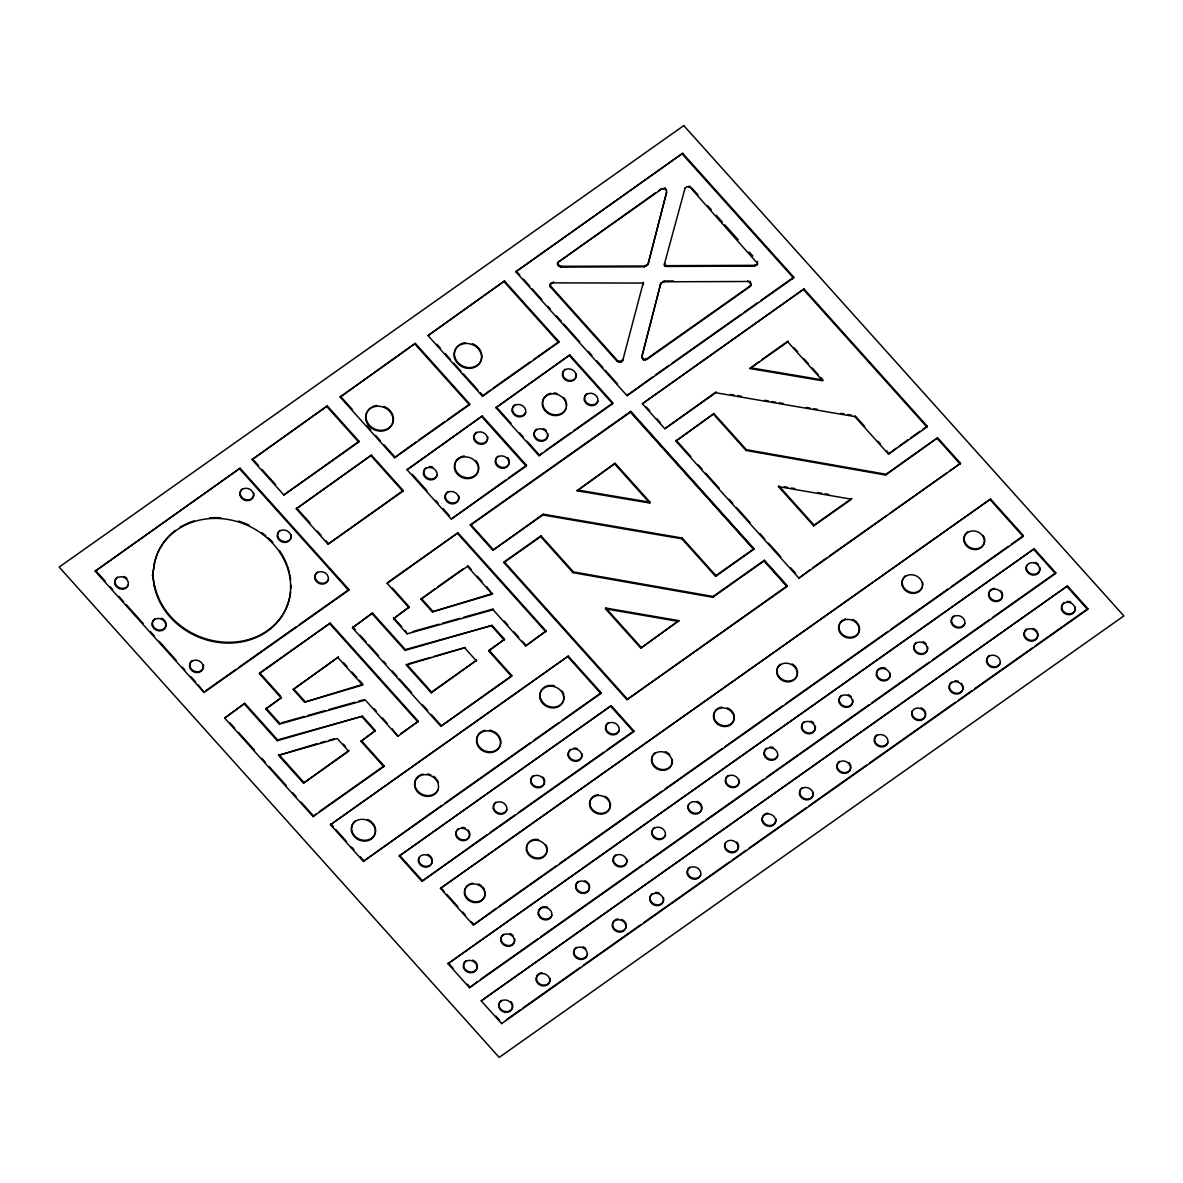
<?xml version="1.0" encoding="UTF-8"?>
<svg xmlns="http://www.w3.org/2000/svg" width="1183" height="1183" viewBox="0 0 1183 1183"><rect width="100%" height="100%" fill="white"/><g stroke="black" fill="none" stroke-linecap="round" stroke-linejoin="round"><path stroke-width="1.5" d="M154.071 564.838A69.93 60.984 22.2 0 1 258.944 531.699A69.93 60.984 22.2 0 1 260.378 635.508A69.93 60.984 22.2 0 1 154.367 586.413L152.533 575.485L154.396 564.054A69.93 60.984 22.2 0 1 175.409 530.457M152.533 575.485L154.396 564.054M655.9 192.563L558.169 262.212L661.578 189.117L664.95 188.674L666.754 191.424L648.151 263.868L666.62 192.4M641.733 357.162L660.646 283.935L641.733 357.162L643.537 359.913L646.909 359.469L750.318 286.375L751.353 283.979L751.028 284.763L749.327 281.998L747.656 281.495L664.136 281.791L661.016 283.373L661.341 282.574L660.321 284.733M549.799 285.177L550.894 283.077L550.199 286.715L617.26 361.451L620.617 362.442L622.79 360.283L643.375 282.293L643.256 284.645L643.567 283.846M664.343 264.341L685.12 187.905L684.794 188.689L686.983 186.53L690.325 187.535L757.8 263.794L754.31 266.131L666.221 266.441L664.535 265.894L664.654 263.543L664.535 265.894M95.187 571.167L240.045 468.217L348.941 589.533L348.615 590.317L204.067 692.484L95.187 571.167L240.045 468.217M154.367 586.413L152.858 574.687M252.097 459.61L327.277 405.902L359.041 441.289L358.715 442.087L283.861 494.982L252.097 459.61L327.277 405.902M283.861 494.982L359.041 441.289M204.067 692.484L198.271 684.883M340.127 397.059L415.307 343.366L469.74 404.024L469.414 404.823L394.56 457.717L340.127 397.059L415.307 343.366M296.268 508.808L371.447 455.115L403.196 490.501L402.885 491.285L328.031 544.195L296.268 508.808L371.447 455.115M224.666 718.096L244.763 703.323L277.591 739.907L362.471 716.203L375.381 730.576L360.978 741.327L383.721 766.673L313.081 816.61L224.666 718.096L244.763 703.323M265.761 708.972L281.243 698.029L259.402 673.704L259.728 672.905L330.19 623.116L418.309 721.29L397.858 736.299L365.31 700.04L279.365 724.144L265.761 708.972L281.569 697.231M328.031 544.195L403.196 490.501M428.009 335.602L504.476 280.992L558.923 341.65L558.598 342.449L482.457 396.261L428.009 335.602L504.476 280.992M293.207 689.526L338.427 656.994L293.207 689.526L304.549 702.17L362.604 685.09L338.101 657.792M279.365 724.144L279.691 723.345L266.086 708.188M244.437 704.122L277.266 740.706L277.591 739.907M394.56 457.717L415.854 442.117M259.402 673.704L330.19 623.116M278.537 755.36L337.318 738.591L348.66 751.235L303.484 783.161L278.537 755.36L316.896 743.723M304.549 702.17L362.93 684.292L359.248 680.195M407.056 469.769L482.28 415.987L526.509 465.274L526.154 466.161L451.3 519.056L407.056 469.769L482.28 415.987M352.43 627.789L372.527 613.031L405.355 649.615L492.069 625.393L504.549 639.293L488.742 651.02L511.485 676.38L440.845 726.303L352.43 627.789L372.527 613.031M303.484 783.161L348.985 750.436M409.007 607.722L387.181 583.396L387.492 582.598L457.954 532.808L546.073 630.983L525.622 645.992L493.074 609.733L407.129 633.837L393.525 618.679L409.333 606.938L393.525 618.679M515.832 271.779L682.635 153.317L793.793 277.162L793.468 277.961L626.99 395.625L515.832 271.779L682.635 153.317M482.457 396.261L490.235 390.198M313.081 816.61L316.408 813.697M277.266 740.706L362.471 716.203M495.958 407.721L569.836 354.944L612.942 402.959L612.617 403.758L539.049 455.751L495.958 407.721L569.836 354.944M451.3 519.056L505.54 480.091M360.978 741.327L375.381 730.576M557.459 263.824L557.77 263.025L559.485 265.805L561.156 266.308L644.676 266.012L647.796 264.43L644.351 266.811L560.831 267.107L558.021 265.332L557.459 263.824L558.494 261.413M486.76 586.783L492.379 594.191L432.313 611.862L420.971 599.219L434.782 588.897M407.129 633.837L405.192 630.524M558.021 265.332L558.346 264.548M330.456 824.728L568.254 656.092L601.141 692.75L600.816 693.534L363.358 861.372L330.456 824.728L568.254 656.092M550.199 286.715L550.125 284.393M552.106 283.284L553.6 282.057L550.568 283.861M559.16 266.604L559.485 265.805M560.831 267.107L561.156 266.308M372.201 613.814L405.03 650.399L405.355 649.615M387.181 583.396L457.954 532.808M406.301 665.053L406.627 664.255L431.573 692.055L431.248 692.854L406.301 665.053L465.407 647.5L434.279 656.373M432.313 611.862L492.705 593.393M383.721 766.673L384.046 765.889L361.288 740.543M397.858 736.299L392.15 728.787M363.358 861.372L441.836 805.342M492.853 550.287L543.16 514.176L682.221 538.028L715.907 575.574L715.597 576.372L681.896 538.827L542.834 514.975L492.853 550.287L470.124 524.971L630.776 411.388L753.985 548.675L753.66 549.459L630.155 411.861M539.049 455.751L542.376 452.838M541.03 535.825L540.705 536.609L573.09 572.705L712.743 597.282L764.351 560.801L787.272 586.354L626.931 699.685L503.914 562.62L504.239 561.821L541.03 535.825L573.415 571.907L713.068 596.483L764.366 560.239L787.286 585.777L786.961 586.576L764.041 561.023L764.366 560.239M440.845 726.303L511.81 675.582L489.067 650.236L504.549 639.293M661.578 189.117L661.903 188.334L658.901 190.448M663.249 188.674L665.275 187.89L664.95 188.674M493.074 609.733L493.4 608.934L463.588 617.304M666.088 189.945L666.413 189.147M431.248 692.854L476.749 660.129L431.573 692.055M405.03 650.399L492.069 625.393M399.218 856.048L611.197 705.659L633.881 730.946L633.556 731.73L421.902 881.32L399.218 856.048L611.197 705.659M542.834 514.975L543.16 514.176M644.351 266.811L644.676 266.012M488.742 651.02L489.067 650.236M646.184 266.131L646.51 265.347M617.26 361.451L617.585 360.652L550.524 285.931M688.669 186.929L688.994 186.13L690.65 186.737M618.916 362.057L623.116 359.499L622.79 360.283M620.617 362.442L620.942 361.658M621.903 361.54L622.228 360.741M666.221 266.441L666.547 265.657L754.636 265.332L757.342 264.327L757.016 265.11M577.067 490.782L615.145 463.292L650.088 502.243L649.763 503.026L577.067 490.782L615.145 463.292M664.136 281.791L664.462 280.992L673.541 280.962M421.902 881.32L486.775 834.917M511.485 676.38L511.81 675.582M626.99 395.625L652.469 377.052M642.399 358.641L642.058 356.364M525.622 645.992L546.073 630.983M628.084 394.856L628.41 394.057M643.537 359.913L642.724 357.858M645.238 359.913L750.643 285.591L750.318 286.375M646.909 359.469L647.234 358.671M630.45 412.187L630.776 411.388M440.446 888.403L990.555 499.034L1023.443 535.677L1023.118 536.476L473.348 925.047L440.446 888.403L990.555 499.034M573.09 572.705L573.415 571.907M642.369 403.758L804.011 288.948L927.235 426.22L926.91 427.019L888.522 454.139L854.836 416.593L715.774 392.741L664.816 428.749L642.369 403.758L804.011 288.948M664.816 428.749L716.099 391.943L715.774 392.741M447.973 963.701L1034.223 548.794L1055.768 572.794L1055.443 573.592L469.533 987.716L447.973 963.701L1034.223 548.794M473.348 925.047L496.254 908.293M605.533 608.846L605.859 608.062L678.894 620.646L640.787 648.136L605.533 608.846L678.569 621.43M675.877 441.082L713.955 413.592L746.34 449.673L886.008 474.265L937.601 437.784L960.537 463.337L798.895 578.147L675.877 441.082L713.955 413.592M747.656 281.495L747.981 280.696M754.31 266.131L754.636 265.332M755.479 265.687L755.804 264.903M749.327 281.998L749.652 281.199L750.791 282.471M757.386 262.256L757.712 261.473M469.533 987.716L477.385 981.594M481.215 1000.862L1067.465 585.94L1087.872 608.698L1087.547 609.482L501.636 1023.606L481.215 1000.862L1067.465 585.94M761.941 359.543L788.085 341.074L787.76 341.857L822.703 380.808L749.992 368.549L759.028 361.599M681.896 538.827L682.221 538.028M640.787 648.136L678.894 620.646M791.974 279.011L792.299 278.212M626.931 699.685L787.286 585.777M501.636 1023.606L501.962 1022.807M937.601 437.784L885.683 475.048L746.029 450.472L746.34 449.673M712.743 597.282L713.068 596.483M778.473 486.627L778.798 485.829L814.052 525.119L813.727 525.903L778.473 486.627L851.509 499.211L813.727 525.903M854.836 416.593L855.161 415.81L864.788 426.531M798.895 578.147L809.764 569.895M888.522 454.139L896.226 448.135M885.683 475.048L886.008 474.265M647.471 265.229L648.476 263.07M418.841 440.002L444.29 422.006M447.292 419.891L469.74 404.024M493.222 388.083L530.546 361.702M533.533 359.588L558.923 341.65M205.901 690.621L236.008 669.341M239.025 667.212L296.238 626.783M299.255 624.654L348.941 589.533M545.378 450.708L570.901 432.667M573.903 430.553L611.434 404.024M508.542 477.976L526.509 465.274M655.471 374.922L669.001 365.37M672.018 363.24L741.179 314.353M744.181 312.223L757.712 302.671M760.728 300.541L793.793 277.162M437.784 586.783L463.263 568.772M420.971 599.219L467.433 566.391L492.379 594.191M749.992 368.549L787.76 341.857M503.914 562.62L540.705 536.609M401.052 733.475L418.309 721.29M319.41 811.568L384.046 765.889M715.907 575.574L753.985 548.675M899.184 446.035L908.041 439.78M910.984 437.695L919.842 431.44M922.799 429.355L927.235 426.22M715.597 576.372L753.97 549.237L630.761 411.965L470.42 525.296L470.745 524.498L493.178 549.504M814.052 525.119L851.834 498.413M444.838 803.213L530.502 742.673M533.503 740.543L559.056 722.488M562.073 720.358L601.141 692.75M812.78 567.766L826.355 558.169M829.372 556.04L886.659 515.551M889.675 513.422L946.962 472.919M949.979 470.79L960.537 463.337M489.777 832.788L515.285 814.762M518.287 812.632L603.848 752.166M606.849 750.037L633.881 730.946M499.27 906.163L556.513 865.705M559.529 863.575L661.948 791.176M664.964 789.046L722.192 748.602M725.209 746.473L782.451 706.014M785.453 703.885L887.886 631.485M890.903 629.356L948.13 588.912M951.147 586.783L1008.389 546.324M1011.391 544.195L1021.935 536.742M480.402 979.465L537.629 939.006M540.646 936.877L643.064 864.492M646.081 862.363L703.308 821.904M706.325 819.775L763.567 779.331M766.569 777.201L869.002 704.802M872.004 702.672L929.246 662.229M932.263 660.099L989.491 619.641M992.507 617.511L1055.768 572.794M506.472 1019.613L520.032 1010.031M523.049 1007.901L580.276 967.457M583.293 965.328L640.535 924.869M643.537 922.74L729.393 862.067M732.41 859.937L745.97 850.355M748.972 848.226L806.215 807.767M809.231 805.638L866.459 765.179M869.475 763.05L955.332 702.377M958.348 700.247L971.894 690.665M974.91 688.536L1032.153 648.077M1035.155 645.948L1087.872 608.698M662.628 281.658L664.462 280.992M408.357 663.767L430.819 657.364M320.342 742.732L325.532 741.253M328.992 740.262L334.183 738.784M412.719 631.574L439.026 624.195M442.531 623.204L460.083 618.28M281.45 722.857L304.253 716.454M307.757 715.478L325.295 710.554M328.8 709.578L355.107 702.199M358.626 701.208L363.876 699.73M553.274 282.855L643.049 283.077M643.848 359.114L645.563 359.114M750.318 367.75L823.028 380.009L820.618 377.318M577.378 489.984L650.088 502.243M730.547 394.427L734.155 395.048M737.763 395.669L741.371 396.29M764.854 400.312L768.462 400.933M772.085 401.555L775.693 402.176M779.301 402.797L782.909 403.418M806.392 407.44L810 408.061M813.623 408.682L817.231 409.303M840.714 413.325L844.322 413.946M847.93 414.568L851.538 415.189M784.137 486.745L787.701 487.366M791.264 487.973L794.828 488.594M817.985 492.586L821.549 493.193M825.113 493.814L828.677 494.42M664.861 265.11L666.547 265.657M617.585 360.652L619.241 361.259M682.325 154.115L793.468 277.961M803.701 289.731L926.91 427.019M937.291 438.582L960.212 464.12M990.23 499.817L1023.118 536.476M1033.898 549.577L1055.443 573.592M1067.14 586.738L1087.547 609.482M691.863 188.097L697.97 194.899M707.715 205.768L711.382 209.835M716.262 215.276L722.355 222.064M724.795 224.785L738.207 239.735M749.179 251.949L752.832 256.031M794.104 347.787L797.726 351.809M803.745 358.523L808.566 363.891M812.189 367.928L818.207 374.641M878.023 441.274L880.418 443.965M886.437 450.664L888.847 453.34M713.645 414.39L746.029 450.472M646.243 406.908L649.778 410.856M656.876 418.752L660.41 422.701M676.203 440.283L690.961 456.727M698.34 464.963L702.037 469.074M705.719 473.185L719.249 488.254M729.098 499.226L732.78 503.337M736.477 507.448L750.007 522.531M759.856 533.489L764.765 538.975M768.462 543.086L780.765 556.794M790.599 567.751L795.523 573.237M516.158 270.996L519.825 275.077M523.492 279.158L529.6 285.961M532.039 288.682L541.814 299.565M547.921 306.382L550.361 309.103M556.468 315.905L561.348 321.347M563.803 324.068L579.67 341.754M588.232 351.292L591.884 355.373M596.779 360.815L602.886 367.617M605.326 370.338L617.541 383.943M504.15 281.791L558.598 342.449M569.526 355.728L612.617 403.758M614.82 464.091L649.763 503.026M496.283 406.937L511.056 423.396M519.677 433.008L523.374 437.119M527.071 441.229L539.374 454.952M436.808 344.253L440.431 348.29M445.266 353.687L450.117 359.07M453.74 363.122L461 371.211M463.425 373.902L477.932 390.079M480.357 392.771L482.782 395.462M481.91 416.874L526.154 466.161M414.982 344.164L469.414 404.823M605.859 608.062L641.112 647.338M504.239 561.821L627.256 698.887M412.335 474.368L427.078 490.797M435.684 500.379L438.139 503.115M443.048 508.601L449.2 515.448M340.453 396.275L352.549 409.747M367.07 425.924L370.693 429.976M375.529 435.359L380.364 440.756M384.002 444.793L394.885 456.934M457.629 533.592L545.747 631.766M567.929 656.89L600.816 693.534M610.872 706.458L633.556 731.73M326.952 406.701L358.715 442.087M371.122 455.913L402.885 491.285M467.758 565.592L471.322 569.57M477.252 576.18L482.013 581.474M504.254 621.031L507.862 625.053M513.895 631.766L518.716 637.149M522.324 641.171L525.947 645.208M491.744 626.177L504.224 640.077M421.296 598.435L432.638 611.064M465.082 648.284L476.424 660.927M392.357 588.01L408.12 605.578M252.423 458.812L258.53 465.614M262.197 469.695L275.639 484.675M296.593 508.025L310.035 522.99M317.355 531.152L321.022 535.234M325.902 540.69L328.356 543.411M393.85 617.881L401.791 626.724M239.735 469L348.615 590.317M352.756 627.005L355.211 629.74M360.12 635.212L366.257 642.058M368.712 644.794L378.53 655.737M383.455 661.208L385.909 663.944M392.046 670.791L396.956 676.262M399.41 678.998L411.699 692.676M422.745 704.994L427.654 710.465M431.337 714.562L441.17 725.519M329.865 623.899L417.983 722.074M343.321 662.465L347.003 666.547M351.898 672.018L356.808 677.475M374.079 708.647L376.49 711.323M382.508 718.051L387.329 723.419M362.146 717.002L375.055 731.375M293.532 688.743L304.874 701.371M343.307 744.122L345.569 746.65M259.728 672.905L280.356 695.885M440.771 887.605L444.424 891.686M446.863 894.392L457.836 906.607M462.701 912.034L465.141 914.755M471.233 921.542L473.673 924.248M399.543 855.265L422.227 880.536M278.863 754.562L303.809 782.362M330.782 823.93L333.222 826.651M335.661 829.357L346.619 841.571M351.499 847.013L353.939 849.719M360.016 856.507L363.684 860.573M448.298 962.903L453.089 968.241M467.462 984.256L469.858 986.918M495.958 1016.123L499.551 1020.13M95.512 570.383L105.302 581.282M110.196 586.738L112.636 589.459M118.758 596.276L123.653 601.733M126.093 604.454L143.217 623.53M150.566 631.722L154.234 635.803M159.128 641.26L176.252 660.336M182.374 667.153L184.814 669.889M190.936 676.691L195.831 682.147M229.901 722.783L234.811 728.255M238.493 732.351L254.449 750.14M261.827 758.347L265.51 762.458M269.192 766.554L286.39 785.719M292.526 792.551L296.208 796.662M301.118 802.133L313.406 815.812M566.021 408.386A12.244 10.677 22.2 0 1 546.132 410.856A12.244 10.677 22.2 0 1 550.775 393.303M553.807 393.007A12.244 10.677 22.2 0 1 557.001 393.481M563.67 397.532A12.244 10.677 22.2 0 1 566.021 401.436M566.42 402.811A12.244 10.677 22.2 0 1 566.642 405.665M547.803 433.629A6.994 6.092 22.2 0 1 538.871 439.943A6.994 6.092 22.2 0 1 536.535 429.207M543.278 428.571A6.994 6.092 22.2 0 1 546.235 430.612M525.77 412.423A6.994 6.092 22.2 0 1 515.448 414.701A6.994 6.092 22.2 0 1 514.723 404.823M576.343 373.665A6.994 6.092 22.2 0 1 567.396 379.994A6.994 6.092 22.2 0 1 565.06 369.244M597.918 401.244A6.994 6.092 22.2 0 1 587.596 403.521A6.994 6.092 22.2 0 1 586.872 393.628M481.629 353.865A13.989 12.2 22.2 0 1 463.736 366.508A13.989 12.2 22.2 0 1 459.078 345.022M460.468 344.164A13.989 12.2 22.2 0 1 465.451 342.73M472.549 343.75A13.989 12.2 22.2 0 1 481.17 352.283M384.12 406.508A13.989 12.2 22.2 0 1 392.726 422.996A13.989 12.2 22.2 0 1 375.307 429.266A13.989 12.2 22.2 0 1 366.686 412.778M367.366 411.359A13.989 12.2 22.2 0 1 370.634 407.78M372.039 406.922A13.989 12.2 22.2 0 1 377.022 405.488M475.788 460.483A12.244 10.677 22.2 0 1 474.694 475.714A12.244 10.677 22.2 0 1 457.717 473.259A12.244 10.677 22.2 0 1 458.812 458.028M460.039 457.289A12.244 10.677 22.2 0 1 464.387 456.017M507.67 457.584A6.994 6.092 22.2 0 1 507.034 466.279A6.994 6.092 22.2 0 1 497.333 464.875A6.994 6.092 22.2 0 1 497.969 456.18M487.692 436.586A6.994 6.092 22.2 0 1 478.745 442.9A6.994 6.092 22.2 0 1 476.409 432.165M458.9 496.165A6.994 6.092 22.2 0 1 449.969 502.494A6.994 6.092 22.2 0 1 447.632 491.744M437.133 475.344A6.994 6.092 22.2 0 1 426.812 477.621A6.994 6.092 22.2 0 1 426.087 467.743M429.266 466.59A6.994 6.092 22.2 0 1 432.815 467.108M128.356 584.742A6.994 6.092 22.2 0 1 118.034 587.019A6.994 6.092 22.2 0 1 117.309 577.127M124.052 576.491A6.994 6.092 22.2 0 1 127.01 578.531M203.446 664.95A6.994 6.092 22.2 0 1 194.5 671.279A6.994 6.092 22.2 0 1 192.164 660.528M161.48 618.191A6.994 6.092 22.2 0 1 165.295 627.389A6.994 6.092 22.2 0 1 154.973 628.35A6.994 6.092 22.2 0 1 154.736 618.827M253.768 493.074A6.994 6.092 22.2 0 1 244.822 499.389A6.994 6.092 22.2 0 1 242.485 488.653M291.195 534.775A6.994 6.092 22.2 0 1 282.249 541.089A6.994 6.092 22.2 0 1 279.927 530.354M328.401 579.655A6.994 6.092 22.2 0 1 318.079 581.932A6.994 6.092 22.2 0 1 317.355 572.054M290.619 591.929A69.93 60.984 22.2 0 1 225.288 642.206A69.93 60.984 22.2 0 1 154.692 585.629M179.712 527.5A69.93 60.984 22.2 0 1 184.297 524.912M185.894 524.128A69.93 60.984 22.2 0 1 194.219 520.86M209.642 517.858A69.93 60.984 22.2 0 1 220.896 517.799M238.537 521.082A69.93 60.984 22.2 0 1 249.273 525.252M261.961 532.764A69.93 60.984 22.2 0 1 265.82 535.766M268.275 537.881A69.93 60.984 22.2 0 1 272.859 542.391M279.351 550.42A69.93 60.984 22.2 0 1 286.966 564.749M287.573 566.42A69.93 60.984 22.2 0 1 289.51 573.178M289.865 574.879A69.93 60.984 22.2 0 1 290.634 580.01M290.944 585.141A69.93 60.984 22.2 0 1 290.885 588.543M564.054 696.536A12.244 10.677 22.2 0 1 553.393 707.153A12.244 10.677 22.2 0 1 540.173 696.876A12.244 10.677 22.2 0 1 549.696 685.386M551.219 685.341A12.244 10.677 22.2 0 1 554.413 685.8M562.029 691.035A12.244 10.677 22.2 0 1 563.847 695.131M498.782 735.737A12.244 10.677 22.2 0 1 494.612 750.954A12.244 10.677 22.2 0 1 477.799 744.358A12.244 10.677 22.2 0 1 484.956 730.31M489.585 730.162A12.244 10.677 22.2 0 1 492.66 730.976M494.095 731.641A12.244 10.677 22.2 0 1 497.851 734.554M438.257 789.194A12.244 10.677 22.2 0 1 418.353 791.664A12.244 10.677 22.2 0 1 423.011 774.096M427.64 773.948A12.244 10.677 22.2 0 1 430.716 774.761M433.54 776.255A12.244 10.677 22.2 0 1 435.906 778.34M436.838 779.523A12.244 10.677 22.2 0 1 438.257 782.229M372.66 823.028A12.244 10.677 22.2 0 1 371.566 838.259A12.244 10.677 22.2 0 1 354.589 835.804A12.244 10.677 22.2 0 1 355.684 820.573M367.484 819.464A12.244 10.677 22.2 0 1 371.566 821.948M619.167 730.429A6.994 6.092 22.2 0 1 608.846 732.706A6.994 6.092 22.2 0 1 608.121 722.828M581.962 753.689A6.994 6.092 22.2 0 1 573.03 760.018A6.994 6.092 22.2 0 1 570.694 749.268M573.888 748.129A6.994 6.092 22.2 0 1 577.437 748.647M542.967 777.127A6.994 6.092 22.2 0 1 542.346 785.837A6.994 6.092 22.2 0 1 532.646 784.433A6.994 6.092 22.2 0 1 533.267 775.723M506.886 809.793A6.994 6.092 22.2 0 1 496.564 812.07A6.994 6.092 22.2 0 1 495.84 802.178M468.113 830.037A6.994 6.092 22.2 0 1 467.492 838.747A6.994 6.092 22.2 0 1 457.791 837.342A6.994 6.092 22.2 0 1 458.413 828.632M461.607 827.479A6.994 6.092 22.2 0 1 465.156 827.996M427.728 854.451A6.994 6.092 22.2 0 1 432.032 862.688A6.994 6.092 22.2 0 1 423.322 865.823A6.994 6.092 22.2 0 1 419.019 857.586M1075.303 607.071A6.994 6.092 22.2 0 1 1066.356 613.385A6.994 6.092 22.2 0 1 1064.02 602.65M1067.214 601.496A6.994 6.092 22.2 0 1 1070.763 602.014M1033.336 628.469A6.994 6.092 22.2 0 1 1037.166 637.652A6.994 6.092 22.2 0 1 1026.829 638.628A6.994 6.092 22.2 0 1 1026.593 629.09M1000.212 663.16A6.994 6.092 22.2 0 1 989.89 665.438A6.994 6.092 22.2 0 1 989.165 655.545M961.439 683.404A6.994 6.092 22.2 0 1 960.818 692.114A6.994 6.092 22.2 0 1 951.117 690.709A6.994 6.092 22.2 0 1 951.738 682M954.932 680.861A6.994 6.092 22.2 0 1 958.481 681.364M921.054 707.818A6.994 6.092 22.2 0 1 925.357 716.055A6.994 6.092 22.2 0 1 916.648 719.19A6.994 6.092 22.2 0 1 912.344 710.953M887.93 742.51A6.994 6.092 22.2 0 1 877.609 744.787A6.994 6.092 22.2 0 1 876.884 734.909M849.157 762.769A6.994 6.092 22.2 0 1 848.536 771.464A6.994 6.092 22.2 0 1 838.836 770.059A6.994 6.092 22.2 0 1 839.457 761.364M813.312 792.24A6.994 6.092 22.2 0 1 804.366 798.555A6.994 6.092 22.2 0 1 802.044 787.819M775.885 818.68A6.994 6.092 22.2 0 1 770.488 825.527A6.994 6.092 22.2 0 1 762.414 819.952A6.994 6.092 22.2 0 1 767.797 813.12M736.891 842.119A6.994 6.092 22.2 0 1 733.076 851.967A6.994 6.092 22.2 0 1 725.209 843.213M700.809 874.784A6.994 6.092 22.2 0 1 690.488 877.061A6.994 6.092 22.2 0 1 689.763 867.169M663.604 898.045A6.994 6.092 22.2 0 1 654.672 904.359A6.994 6.092 22.2 0 1 652.336 893.623M655.515 892.47A6.994 6.092 22.2 0 1 659.064 892.988M621.637 919.442A6.994 6.092 22.2 0 1 624.801 929.468A6.994 6.092 22.2 0 1 613.578 927.842A6.994 6.092 22.2 0 1 618.088 918.925M587.241 955.051A6.994 6.092 22.2 0 1 576.92 957.328A6.994 6.092 22.2 0 1 576.195 947.435M582.923 946.799A6.994 6.092 22.2 0 1 585.881 948.84M550.036 978.311A6.994 6.092 22.2 0 1 544.653 985.143A6.994 6.092 22.2 0 1 536.564 979.583A6.994 6.092 22.2 0 1 541.947 972.751M511.041 1001.75A6.994 6.092 22.2 0 1 510.405 1010.459A6.994 6.092 22.2 0 1 500.705 1009.055A6.994 6.092 22.2 0 1 501.341 1000.345M514.664 938.71A6.994 6.092 22.2 0 1 505.733 945.04A6.994 6.092 22.2 0 1 503.396 934.289M510.139 933.653A6.994 6.092 22.2 0 1 513.097 935.694M551.87 915.45A6.994 6.092 22.2 0 1 543.16 918.585A6.994 6.092 22.2 0 1 538.842 910.348A6.994 6.092 22.2 0 1 547.552 907.213M584.979 880.758A6.994 6.092 22.2 0 1 588.809 889.941A6.994 6.092 22.2 0 1 578.487 890.917A6.994 6.092 22.2 0 1 578.25 881.394M472.712 960.108A6.994 6.092 22.2 0 1 476.527 969.306A6.994 6.092 22.2 0 1 466.206 970.267A6.994 6.092 22.2 0 1 465.969 960.744M1039.931 567.47A6.994 6.092 22.2 0 1 1032.744 574.258A6.994 6.092 22.2 0 1 1026.681 565.548M1035.391 562.413A6.994 6.092 22.2 0 1 1038.349 564.454M1000.922 590.909A6.994 6.092 22.2 0 1 999.339 600.165A6.994 6.092 22.2 0 1 989.358 596.247A6.994 6.092 22.2 0 1 994.415 588.35M927.649 646.82A6.994 6.092 22.2 0 1 918.703 653.149A6.994 6.092 22.2 0 1 916.381 642.399M923.11 641.763A6.994 6.092 22.2 0 1 926.067 643.803M964.84 623.559A6.994 6.092 22.2 0 1 954.518 625.837A6.994 6.092 22.2 0 1 953.794 615.944M890.222 673.275A6.994 6.092 22.2 0 1 883.642 680.121A6.994 6.092 22.2 0 1 876.692 672.388A6.994 6.092 22.2 0 1 885.683 668.218M852.795 699.73A6.994 6.092 22.2 0 1 843.849 706.044A6.994 6.092 22.2 0 1 841.527 695.308M848.255 694.672A6.994 6.092 22.2 0 1 851.228 696.713M815.368 726.185A6.994 6.092 22.2 0 1 806.436 732.499A6.994 6.092 22.2 0 1 804.1 721.763M810.828 721.127A6.994 6.092 22.2 0 1 813.8 723.168M739.227 779.996A6.994 6.092 22.2 0 1 730.281 786.325A6.994 6.092 22.2 0 1 727.959 775.575M777.719 755.819A6.994 6.092 22.2 0 1 767.397 758.096A6.994 6.092 22.2 0 1 766.673 748.218M769.852 747.064A6.994 6.092 22.2 0 1 773.401 747.582M697.26 801.394A6.994 6.092 22.2 0 1 701.578 809.63A6.994 6.092 22.2 0 1 692.854 812.765A6.994 6.092 22.2 0 1 688.55 804.529M626.946 859.361A6.994 6.092 22.2 0 1 618.014 865.675A6.994 6.092 22.2 0 1 615.678 854.939M665.438 835.183A6.994 6.092 22.2 0 1 655.116 837.46A6.994 6.092 22.2 0 1 654.391 827.568M922.237 587.093A10.484 9.153 22.2 0 1 909.18 591.796A10.484 9.153 22.2 0 1 902.718 579.433M903.428 578.029A10.484 9.153 22.2 0 1 905.675 575.677M922.592 582.317A10.484 9.153 22.2 0 1 922.666 585.57M983.221 535.396A10.484 9.153 22.2 0 1 980.293 547.64A10.484 9.153 22.2 0 1 966.304 544.505A10.484 9.153 22.2 0 1 967.62 531.892M858.045 623.87A10.484 9.153 22.2 0 1 854.082 636.602A10.484 9.153 22.2 0 1 839.871 631.027A10.484 9.153 22.2 0 1 845.52 618.96M852.544 619.434A10.484 9.153 22.2 0 1 856.98 622.48M797.401 670.791A10.484 9.153 22.2 0 1 783.989 680.269A10.484 9.153 22.2 0 1 780.484 664.166M792.226 663.988A10.484 9.153 22.2 0 1 796.898 669.208M734.362 717.105A10.484 9.153 22.2 0 1 724.898 725.785A10.484 9.153 22.2 0 1 713.852 716.854A10.484 9.153 22.2 0 1 722.029 707.138M727.368 707.907A10.484 9.153 22.2 0 1 734.17 715.493M609.925 807.826A10.484 9.153 22.2 0 1 592.417 809.483A10.484 9.153 22.2 0 1 598.14 794.695M605.09 796.263A10.484 9.153 22.2 0 1 609.777 801.468M610.265 803.05A10.484 9.153 22.2 0 1 610.354 806.303M672.225 759.264A10.484 9.153 22.2 0 1 658.813 768.758A10.484 9.153 22.2 0 1 655.308 752.639M665.408 751.693A10.484 9.153 22.2 0 1 669.859 754.754M545.718 844.618A10.484 9.153 22.2 0 1 540.113 857.823A10.484 9.153 22.2 0 1 526.657 848.551A10.484 9.153 22.2 0 1 538.502 839.634M485.089 891.538A10.484 9.153 22.2 0 1 477 901.786A10.484 9.153 22.2 0 1 464.875 893.431A10.484 9.153 22.2 0 1 472.963 883.183M478.287 883.952A10.484 9.153 22.2 0 1 481.437 885.786M482.723 887.013A10.484 9.153 22.2 0 1 484.586 889.956M683.789 125.605L59.15 567.086L499.211 1057.395L1123.85 615.914L683.789 125.605M1061.491 609.127A6.994 6.092 22.2 0 0 1072.774 613.548A6.994 6.092 22.2 0 0 1070.438 602.798A6.994 6.092 22.2 0 0 1061.491 609.127M1024.064 635.582A6.994 6.092 22.2 0 0 1035.347 640.003A6.994 6.092 22.2 0 0 1033.01 629.252A6.994 6.092 22.2 0 0 1024.064 635.582M986.637 662.022A6.994 6.092 22.2 0 0 997.92 666.458A6.994 6.092 22.2 0 0 995.583 655.707A6.994 6.092 22.2 0 0 986.637 662.022M949.21 688.476A6.994 6.092 22.2 0 0 960.492 692.898A6.994 6.092 22.2 0 0 958.156 682.162A6.994 6.092 22.2 0 0 949.21 688.476M911.797 714.931A6.994 6.092 22.2 0 0 923.065 719.353A6.994 6.092 22.2 0 0 920.729 708.617A6.994 6.092 22.2 0 0 911.797 714.931M874.37 741.386A6.994 6.092 22.2 0 0 885.638 745.808A6.994 6.092 22.2 0 0 883.302 735.072A6.994 6.092 22.2 0 0 874.37 741.386M836.943 767.841A6.994 6.092 22.2 0 0 848.211 772.262A6.994 6.092 22.2 0 0 845.875 761.512A6.994 6.092 22.2 0 0 836.943 767.841M799.516 794.296A6.994 6.092 22.2 0 0 810.784 798.717A6.994 6.092 22.2 0 0 808.447 787.967A6.994 6.092 22.2 0 0 799.516 794.296M762.089 820.751A6.994 6.092 22.2 0 0 773.357 825.172A6.994 6.092 22.2 0 0 771.02 814.422A6.994 6.092 22.2 0 0 762.089 820.751M724.661 847.191A6.994 6.092 22.2 0 0 735.93 851.612A6.994 6.092 22.2 0 0 733.593 840.876A6.994 6.092 22.2 0 0 724.661 847.191M687.234 873.645A6.994 6.092 22.2 0 0 698.502 878.067A6.994 6.092 22.2 0 0 696.181 867.331A6.994 6.092 22.2 0 0 687.234 873.645M649.807 900.1A6.994 6.092 22.2 0 0 661.075 904.522A6.994 6.092 22.2 0 0 658.754 893.786A6.994 6.092 22.2 0 0 649.807 900.1M612.38 926.555A6.994 6.092 22.2 0 0 623.663 930.977A6.994 6.092 22.2 0 0 621.326 920.241A6.994 6.092 22.2 0 0 612.38 926.555M573.666 953.912A6.994 6.092 22.2 0 0 584.934 958.334A6.994 6.092 22.2 0 0 582.598 947.598A6.994 6.092 22.2 0 0 573.666 953.912M536.239 980.367A6.994 6.092 22.2 0 0 547.507 984.788A6.994 6.092 22.2 0 0 545.171 974.053A6.994 6.092 22.2 0 0 536.239 980.367M498.812 1006.822A6.994 6.092 22.2 0 0 510.08 1011.243A6.994 6.092 22.2 0 0 507.758 1000.507A6.994 6.092 22.2 0 0 498.812 1006.822M605.592 729.305A6.994 6.092 22.2 0 0 616.875 733.726A6.994 6.092 22.2 0 0 614.539 722.976A6.994 6.092 22.2 0 0 605.592 729.305M568.165 755.76A6.994 6.092 22.2 0 0 579.448 760.181A6.994 6.092 22.2 0 0 577.112 749.431A6.994 6.092 22.2 0 0 568.165 755.76M530.738 782.2A6.994 6.092 22.2 0 0 542.021 786.621A6.994 6.092 22.2 0 0 539.685 775.885A6.994 6.092 22.2 0 0 530.738 782.2M493.311 808.654A6.994 6.092 22.2 0 0 504.594 813.076A6.994 6.092 22.2 0 0 502.257 802.34A6.994 6.092 22.2 0 0 493.311 808.654M455.884 835.109A6.994 6.092 22.2 0 0 467.167 839.531A6.994 6.092 22.2 0 0 464.83 828.795A6.994 6.092 22.2 0 0 455.884 835.109M418.457 861.564A6.994 6.092 22.2 0 0 429.74 865.986A6.994 6.092 22.2 0 0 427.403 855.25A6.994 6.092 22.2 0 0 418.457 861.564M454.346 357.177A13.989 12.2 22.2 0 0 476.897 366.035A13.989 12.2 22.2 0 0 472.224 344.549A13.989 12.2 22.2 0 0 454.346 357.177M454.597 468.867A12.244 10.677 22.2 0 0 474.324 476.601A12.244 10.677 22.2 0 0 470.243 457.806A12.244 10.677 22.2 0 0 454.597 468.867M495.396 462.745A6.994 6.092 22.2 0 0 506.679 467.167A6.994 6.092 22.2 0 0 504.342 456.416A6.994 6.092 22.2 0 0 495.396 462.745M473.851 438.73A6.994 6.092 22.2 0 0 485.134 443.152A6.994 6.092 22.2 0 0 482.797 432.416A6.994 6.092 22.2 0 0 473.851 438.73M445.074 498.309A6.994 6.092 22.2 0 0 456.342 502.745A6.994 6.092 22.2 0 0 454.006 491.995A6.994 6.092 22.2 0 0 445.074 498.309M423.514 474.309A6.994 6.092 22.2 0 0 434.797 478.731A6.994 6.092 22.2 0 0 432.46 467.98A6.994 6.092 22.2 0 0 423.514 474.309M365.917 419.95A13.989 12.2 22.2 0 0 388.468 428.793A13.989 12.2 22.2 0 0 383.795 407.307A13.989 12.2 22.2 0 0 365.917 419.95M114.781 583.603A6.994 6.092 22.2 0 0 126.063 588.025A6.994 6.092 22.2 0 0 123.727 577.289A6.994 6.092 22.2 0 0 114.781 583.603M189.635 667.005A6.994 6.092 22.2 0 0 200.918 671.426A6.994 6.092 22.2 0 0 198.581 660.691A6.994 6.092 22.2 0 0 189.635 667.005M152.208 625.304A6.994 6.092 22.2 0 0 163.491 629.726A6.994 6.092 22.2 0 0 161.154 618.99A6.994 6.092 22.2 0 0 152.208 625.304M239.972 495.13A6.994 6.092 22.2 0 0 251.24 499.551A6.994 6.092 22.2 0 0 248.903 488.801A6.994 6.092 22.2 0 0 239.972 495.13M277.399 536.831A6.994 6.092 22.2 0 0 288.667 541.252A6.994 6.092 22.2 0 0 286.33 530.516A6.994 6.092 22.2 0 0 277.399 536.831M314.826 578.531A6.994 6.092 22.2 0 0 326.094 582.953A6.994 6.092 22.2 0 0 323.758 572.217A6.994 6.092 22.2 0 0 314.826 578.531M539.936 698.133A12.244 10.677 22.2 0 0 559.663 705.881A12.244 10.677 22.2 0 0 555.581 687.086A12.244 10.677 22.2 0 0 539.936 698.133M476.69 742.835A12.244 10.677 22.2 0 0 496.431 750.569A12.244 10.677 22.2 0 0 492.35 731.774A12.244 10.677 22.2 0 0 476.69 742.835M414.745 786.621A12.244 10.677 22.2 0 0 434.486 794.355A12.244 10.677 22.2 0 0 430.39 775.56A12.244 10.677 22.2 0 0 414.745 786.621M351.514 831.309A12.244 10.677 22.2 0 0 371.24 839.058A12.244 10.677 22.2 0 0 367.159 820.248A12.244 10.677 22.2 0 0 351.514 831.309M542.524 405.813A12.244 10.677 22.2 0 0 562.25 413.562A12.244 10.677 22.2 0 0 558.169 394.752A12.244 10.677 22.2 0 0 542.524 405.813M534.006 435.684A6.994 6.092 22.2 0 0 545.289 440.106A6.994 6.092 22.2 0 0 542.953 429.37A6.994 6.092 22.2 0 0 534.006 435.684M512.209 411.3A6.994 6.092 22.2 0 0 523.477 415.721A6.994 6.092 22.2 0 0 521.141 404.985A6.994 6.092 22.2 0 0 512.209 411.3M562.531 375.721A6.994 6.092 22.2 0 0 573.814 380.142A6.994 6.092 22.2 0 0 571.478 369.407A6.994 6.092 22.2 0 0 562.531 375.721M584.343 400.105A6.994 6.092 22.2 0 0 595.611 404.527A6.994 6.092 22.2 0 0 593.274 393.791A6.994 6.092 22.2 0 0 584.343 400.105M538.295 914.326A6.994 6.092 22.2 0 0 549.577 918.747A6.994 6.092 22.2 0 0 547.241 907.997A6.994 6.092 22.2 0 0 538.295 914.326M500.867 940.766A6.994 6.092 22.2 0 0 512.15 945.187A6.994 6.092 22.2 0 0 509.814 934.452A6.994 6.092 22.2 0 0 500.867 940.766M575.722 887.871A6.994 6.092 22.2 0 0 586.99 892.293A6.994 6.092 22.2 0 0 584.668 881.542A6.994 6.092 22.2 0 0 575.722 887.871M463.44 967.221A6.994 6.092 22.2 0 0 474.723 971.642A6.994 6.092 22.2 0 0 472.387 960.907A6.994 6.092 22.2 0 0 463.44 967.221M1026.134 569.526A6.994 6.092 22.2 0 0 1037.402 573.947A6.994 6.092 22.2 0 0 1035.066 563.212A6.994 6.092 22.2 0 0 1026.134 569.526M988.707 595.981A6.994 6.092 22.2 0 0 999.975 600.402A6.994 6.092 22.2 0 0 997.639 589.652A6.994 6.092 22.2 0 0 988.707 595.981M913.853 648.875A6.994 6.092 22.2 0 0 925.121 653.297A6.994 6.092 22.2 0 0 922.784 642.561A6.994 6.092 22.2 0 0 913.853 648.875M951.28 622.435A6.994 6.092 22.2 0 0 962.548 626.857A6.994 6.092 22.2 0 0 960.212 616.106A6.994 6.092 22.2 0 0 951.28 622.435M876.426 675.33A6.994 6.092 22.2 0 0 887.694 679.752A6.994 6.092 22.2 0 0 885.357 669.016A6.994 6.092 22.2 0 0 876.426 675.33M838.998 701.785A6.994 6.092 22.2 0 0 850.266 706.207A6.994 6.092 22.2 0 0 847.93 695.471A6.994 6.092 22.2 0 0 838.998 701.785M801.571 728.24A6.994 6.092 22.2 0 0 812.839 732.661A6.994 6.092 22.2 0 0 810.518 721.926A6.994 6.092 22.2 0 0 801.571 728.24M725.43 782.052A6.994 6.092 22.2 0 0 736.698 786.473A6.994 6.092 22.2 0 0 734.362 775.737A6.994 6.092 22.2 0 0 725.43 782.052M764.144 754.695A6.994 6.092 22.2 0 0 775.412 759.116A6.994 6.092 22.2 0 0 773.09 748.366A6.994 6.092 22.2 0 0 764.144 754.695M688.003 808.507A6.994 6.092 22.2 0 0 699.271 812.928A6.994 6.092 22.2 0 0 696.935 802.192A6.994 6.092 22.2 0 0 688.003 808.507M613.149 861.416A6.994 6.092 22.2 0 0 624.417 865.838A6.994 6.092 22.2 0 0 622.095 855.087A6.994 6.092 22.2 0 0 613.149 861.416M651.863 834.045A6.994 6.092 22.2 0 0 663.145 838.466A6.994 6.092 22.2 0 0 660.809 827.73A6.994 6.092 22.2 0 0 651.863 834.045M963.997 541.222A10.484 9.153 22.2 0 0 980.914 547.847A10.484 9.153 22.2 0 0 977.409 531.744A10.484 9.153 22.2 0 0 963.997 541.222M902.052 585.008A10.484 9.153 22.2 0 0 918.954 591.633A10.484 9.153 22.2 0 0 915.465 575.529A10.484 9.153 22.2 0 0 902.052 585.008M838.806 629.696A10.484 9.153 22.2 0 0 855.723 636.336A10.484 9.153 22.2 0 0 852.218 620.217A10.484 9.153 22.2 0 0 838.806 629.696M776.861 673.482A10.484 9.153 22.2 0 0 793.778 680.121A10.484 9.153 22.2 0 0 790.274 664.003A10.484 9.153 22.2 0 0 776.861 673.482M713.63 718.185A10.484 9.153 22.2 0 0 730.532 724.809A10.484 9.153 22.2 0 0 727.042 708.691A10.484 9.153 22.2 0 0 713.63 718.185M589.726 805.741A10.484 9.153 22.2 0 0 606.642 812.381A10.484 9.153 22.2 0 0 603.138 796.263A10.484 9.153 22.2 0 0 589.726 805.741M651.685 761.956A10.484 9.153 22.2 0 0 668.587 768.595A10.484 9.153 22.2 0 0 665.083 752.477A10.484 9.153 22.2 0 0 651.685 761.956M526.494 850.444A10.484 9.153 22.2 0 0 543.411 857.069A10.484 9.153 22.2 0 0 539.906 840.965A10.484 9.153 22.2 0 0 526.494 850.444M464.549 894.23A10.484 9.153 22.2 0 0 481.466 900.855A10.484 9.153 22.2 0 0 477.962 884.751A10.484 9.153 22.2 0 0 464.549 894.23"/></g></svg>
